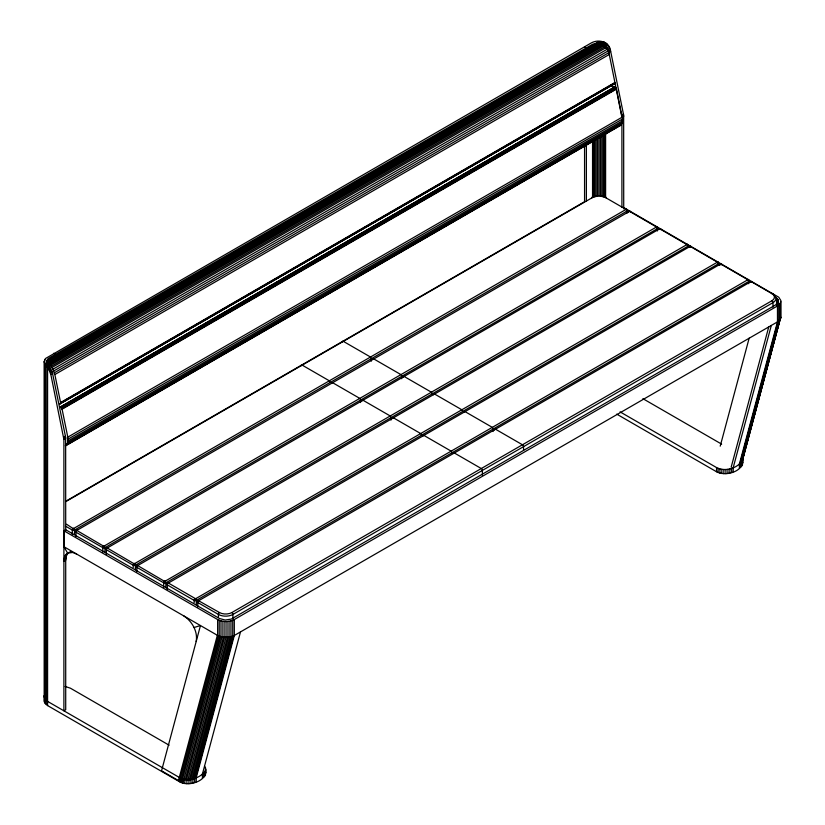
<?xml version="1.0" encoding="UTF-8"?>
<svg xmlns="http://www.w3.org/2000/svg" width="825" height="825" viewBox="0 0 825 825"><rect width="100%" height="100%" fill="white"/><g stroke="black" fill="none" stroke-linecap="round" stroke-linejoin="round"><path stroke-width="1.24" d="M204.755 766.342C211.21 779.903 189.399 787.535 179.572 781.78L47.592 705.581L44.54 702.529L44.54 699.002M44.179 695.991L44.54 698.342L47.592 701.394L179.572 777.593C188.275 782.193 201.166 778.233 205.817 769.818M76.591 554.018L72.672 552.472L67.619 553.132L63.896 546.697L63.896 530.784L65.711 529.743L219.45 618.492L225.173 620.039L231.268 619.09L775.644 304.91L778.315 301.61M73.415 528.629L626.33 209.251M103.867 546.212L656.783 226.834M134.31 563.795L687.235 244.406M164.773 581.377L717.688 261.999M195.226 598.96L748.141 279.582M584.564 201.393L584.564 145.994M586.379 201.145L586.379 144.468M659.856 228.711L106.394 548.491A1.537 0.887 0 0 0 106.394 549.749L106.394 554.214M690.308 246.293L137.94 565.445A1.537 0.887 60 0 0 136.847 566.074A1.537 0.887 0 0 0 136.847 567.332L136.847 571.797M720.772 263.876L167.31 583.657A1.537 0.887 60 0 1 168.393 583.038L195.226 598.527A1.537 0.887 60 0 1 196.319 600.404L196.319 604.869M751.224 281.459L197.763 601.25A1.537 0.887 0 0 0 197.763 602.498L197.763 606.963M64.051 559.02L63.896 561.196L65.711 560.154L66.32 556.019L68.093 552.987L65.258 555.39L64.051 559.02L65.866 557.968M742.036 461.959L780.728 317.089L742.17 461.392M44.179 701.363L44.127 361.639L45.416 358.555L590.731 43.24C598.187 38.651 609.788 41.456 610.665 51.325L623.659 115.139L623.721 208.859M44.272 695.516L44.705 698.682L47.582 701.394M46.994 364.846L47.087 360.381M60.627 403.167L59.565 404.023L614.976 83.356L614.976 82.49L60.586 402.559L60.627 403.167L615.017 83.098M67.805 442.561L67.805 437.137L62.081 409.169L60.307 406.952L614.697 86.883L616.471 89.09L622.473 119.027L621.658 123.884L619.853 125.823L65.464 445.892L67.805 442.561L622.194 122.482M196.185 641.52C197.969 631.62 192.132 621.308 183.923 615.997M46.705 360.907L598.909 42.085C604.931 42.116 607.736 49.696 609.242 54.481L54.852 374.55L60.586 402.559M596.001 44.045L598.909 42.085M219.636 636.322L180.706 781.595L178.437 780.563L217.357 635.291C222.544 637.993 229.082 638.024 234.331 635.467L777.48 321.884L780.027 319.409L741.438 463.444M179.52 781.12L218.45 635.848M181.748 781.914L220.749 636.663M183.428 780.997L222.018 636.962M185.151 779.976L223.41 637.189M186.326 780.079L224.586 637.292M187.78 780.12L226.04 637.333M189.224 780.068L227.483 637.282M190.389 779.955L228.649 637.168M191.792 779.718L230.051 636.941M193.132 779.398L231.392 636.611M194.164 779.078L232.423 636.292M195.35 778.604L233.609 635.817M196.072 778.253L234.331 635.467L234.31 619.544L777.459 305.962L779.811 304.023L780.873 301.744M202.238 774.685L240.498 631.909M720.215 446.16L749.162 338.137M731.177 467.146L768.766 326.834M733.054 468.229L771.313 325.442M739.221 464.671L777.48 321.884L777.459 305.962M739.829 464.248L778.088 321.461M740.654 463.567L778.913 320.781M749.523 431.052L750.523 427.319M752.843 418.636L753.844 414.903M741.211 462.969L779.47 320.183M742.057 460.278L744.057 452.832M744.717 450.347L756.36 406.89M757.03 404.405L759.691 394.474M760.351 391.988L763.012 382.058M763.682 379.572L780.316 317.491M780.636 317.924L780.099 319.265M777.459 321.874L779.811 319.935L780.873 317.646L780.873 300.558L778.779 297.237L623.731 207.57M742.799 459.793C738.148 468.208 725.257 472.168 716.554 467.569L620.06 411.861M616.729 414.129L716.554 471.756C725.897 476.85 745.027 471.405 742.799 458.607M613.944 83.954L614.976 83.356M134.083 563.764L106.941 547.831M164.546 581.347L137.393 565.414M194.999 598.929L195.226 598.527A1.537 0.887 -60 0 0 194.143 600.404L194.143 602.642M73.188 528.608L66.526 524.215M103.641 546.191L76.498 530.258M66.278 554.029L67.557 553.018M46.777 360.546L597.991 42.302M46.747 360.7L598.445 42.178M46.716 361.123L599.352 42.065M46.86 361.938L600.713 42.168M597.63 42.797L592.546 44.292L49.397 357.875C45.911 358.813 48.128 363.237 44.725 363.773L44.705 698.682M602.766 41.601L600.652 42.818C605.426 43.209 607.839 48.293 608.85 52.377L621.916 117.315M46.994 362.319L601.765 42.518M44.127 361.639L45.066 364.279L47.066 363.124L46.839 362.557M601.59 42.972L603.591 41.817M47.386 362.588L47.932 363.01L602.312 42.941M602.467 43.23L604.426 42.106M47.932 363.01L48.613 363.598L602.993 43.529M45.066 364.279L45.86 365.392L47.716 364.32L52.253 371.972L65.649 437.302L65.711 531.022M603.281 43.57L605.148 42.498M48.613 363.598L603.23 43.746M45.86 365.392L46.293 366.001L48.149 364.928M604.003 44.014L605.859 42.941M48.85 363.825L49.552 364.526L603.941 44.447M46.293 366.001L46.839 366.671L48.654 365.619M604.725 44.581L606.53 43.529M49.552 364.526L50.294 365.351L604.684 45.282M46.839 366.671L47.283 367.238L49.087 366.187M605.241 45.107L607.045 44.055M49.397 366.62L47.582 367.661L47.592 705.581M607.406 44.447L605.602 45.499L605.602 48.077M50.294 365.351L51.15 366.424L605.529 46.355M47.283 367.238L48.252 368.569L50.057 367.527M606.262 46.406L608.077 45.354M51.15 366.424L51.923 367.537L606.303 47.468M65.711 555.318L65.711 709.768L63.896 710.82L63.896 439.478L50.841 374.54L49.129 369.992L50.944 368.95M607.138 47.829L608.953 46.788M54.852 374.55L52.913 369.229L607.293 49.16M49.861 371.498L51.676 370.446M607.87 49.325L609.685 48.283M53.738 370.992L608.128 50.913M50.438 373.024L52.253 371.972M608.448 50.861L610.263 49.809M50.841 374.54L52.656 373.498M608.85 52.377L610.665 51.325M54.398 372.776L608.778 52.707M60.627 402.878L615.017 82.799M59.802 404.054L614.883 83.583M60.555 407.045L614.945 86.976M60.813 407.189L615.192 87.12M61.06 407.385L615.45 87.316M61.297 407.622L615.687 87.553M61.514 407.901L615.904 87.821M61.71 408.2L616.1 88.12M61.875 408.519L616.254 88.44M61.999 408.839L616.388 88.77M62.081 409.169L616.471 89.09M63.659 437.168L65.464 436.126M621.668 115.005L623.483 113.953M63.834 438.353L65.649 437.302M621.854 116.181L623.659 115.139M63.896 439.478L65.711 438.436M67.805 437.137L623.721 116.263M68.083 439.096L622.473 119.027M68.083 440.921L622.473 120.842M67.268 443.963L621.658 123.884M65.371 445.727L620.864 125.008M66.021 501.095L584.564 201.713M65.959 501.517L592.793 197.35A8.714 5.032 0 0 1 605.117 197.35A1.537 0.887 -60 0 1 606.21 197.979M605.117 197.35L625.783 209.282A1.537 0.887 -60 0 1 626.876 209.911A1.537 0.887 0 0 1 626.876 211.169L74.497 530.083A1.537 0.887 0 0 1 72.322 530.083L65.433 526.103M67.619 553.132L70.95 551.471M65.258 555.39L67.073 554.338M64.515 557.061L66.32 556.019M629.186 211.159L657.329 227.494A1.537 0.887 0 0 1 657.329 228.752L104.961 547.666A1.537 0.887 0 0 1 102.785 547.666L75.952 532.177A1.537 0.887 0 0 1 75.952 530.918L629.413 211.375A1.537 0.887 -60 0 1 630.465 211.705M687.772 246.335A1.537 0.887 60 0 0 686.689 244.447A1.537 0.887 -60 0 1 687.772 245.077A1.537 0.887 0 0 1 687.772 246.335L135.403 565.238A1.537 0.887 0 0 1 133.227 565.238L106.394 549.749A1.537 0.887 -60 0 1 107.477 547.862L106.889 547.965M690.092 246.324L718.235 262.659A1.537 0.887 0 0 1 718.235 263.917L165.856 582.821A1.537 0.887 0 0 1 163.68 582.821L136.847 567.332A1.537 0.887 -60 0 1 137.94 565.445L137.352 565.548M720.545 263.907L748.688 280.242A1.537 0.887 0 0 1 748.688 281.5L196.319 600.404A1.537 0.887 0 0 1 194.143 600.404L167.31 584.915A1.537 0.887 0 0 1 167.062 583.842M198.309 600.579L219.522 612.552A8.714 5.032 0 0 0 231.846 612.552L771.891 300.754A8.714 5.032 0 0 0 771.891 293.638A1.537 0.887 -60 0 1 772.984 294.267A10.251 5.919 0 0 1 772.984 302.641L772.984 307.106M63.896 530.784L217.635 619.544C222.74 622.215 229.206 622.215 234.31 619.544M63.896 546.697L217.635 635.456C222.74 638.117 229.206 638.117 234.31 635.456M46.386 366.145L46.87 365.918L46.386 700.58M618.637 126.297L619.853 125.823M193.999 627.536L200.465 625.536L161.545 770.808L178.437 780.563M167.805 583.131L168.393 583.038A1.537 0.887 -60 0 0 167.31 584.915L167.31 589.38M198.268 600.713L198.856 600.621A1.537 0.887 -60 0 0 197.763 602.498L218.429 614.429L218.429 617.11M76.447 530.382L77.034 530.289A1.537 0.887 -60 0 0 75.952 532.177M167.857 582.997L168.393 583.038M626.371 209.385L625.783 209.282A1.537 0.887 60 0 1 626.876 211.169M657.329 228.752A1.537 0.887 60 0 0 656.246 226.865L656.834 226.968M686.689 244.447L687.277 244.54M718.235 263.917A1.537 0.887 60 0 0 717.142 262.03L717.729 262.123M748.688 281.5A1.537 0.887 60 0 0 747.605 279.613L748.192 279.706M65.144 686.452L70.434 688.205L169.135 745.202M610.026 85.635L614.697 86.883M584.564 46.798L586.379 47.85M686.885 244.561L659.629 228.742M772.984 294.267L750.998 281.49M626.371 211.19L628.598 212.479M717.719 263.938L719.947 265.217M642.902 398.671L721.648 444.139M53.749 353.265L55.564 354.317M775.644 297.382L778.037 299.764L778.315 304.353M47.695 364.31L47.376 363.722M48.252 368.569L49.129 369.992M52.913 369.229L51.923 367.537M47.066 363.124L47.376 363.712L45.416 364.846L45.416 699.672M742.448 461.618L742.799 462.794M205.466 771.643L205.817 772.819M629.413 211.138L629.413 211.375A1.537 0.887 60 0 0 628.361 211.705M780.512 302.909L780.512 318.821M779.811 304.023L779.811 319.935M778.779 305.054L778.779 320.966M778.037 299.764L778.037 303.435M777.49 298.897L777.49 305.013M776.686 298.093L776.686 305.436M748.688 280.242L748.688 283.728M742.448 458.483L742.448 465.145M741.737 462.072L741.737 466.259M740.716 463.103L740.716 467.29M739.396 464.011L739.396 468.198M733.229 467.569L733.229 471.756M731.651 468.332L731.651 472.519M729.877 468.93L729.877 473.117M727.939 469.332L727.939 473.519M725.917 469.538L725.917 473.725M723.865 469.538L723.865 473.725M721.834 469.332L721.834 473.519M719.905 468.93L719.905 473.117M718.235 264.887L718.235 262.659A1.537 0.887 -60 0 0 717.142 262.03M718.121 468.332L718.121 472.519M716.554 467.569L716.554 471.756M687.772 245.077L687.772 247.304M657.329 230.99L657.329 227.494A1.537 0.887 -60 0 0 656.246 226.865M626.876 209.911L626.876 213.407M621.916 121.172L621.916 207.333M605.602 133.124L605.602 197.546M604.498 44.375L604.498 46.943M604.498 134.382L604.498 197.381M603.261 134.949L603.261 196.742M601.92 135.785L601.92 196.319M600.518 136.837L600.518 196.092M599.074 136.775L599.074 196.03M597.63 138.126L597.63 196.092M596.217 139.611L596.217 196.288M594.877 139.93L594.877 196.608M593.649 140.363L593.649 197.051M592.546 140.91L592.546 197.588M523.545 450.306L523.545 446.655A1.537 0.887 60 0 0 522.452 444.768L495.629 429.278A1.537 0.887 60 0 0 494.536 429.907M493.082 431.506L493.082 429.072A1.537 0.887 60 0 0 491.999 427.185L465.166 411.696A1.537 0.887 60 0 0 464.166 411.892M482.377 475.293L482.377 470.425A1.537 0.887 60 0 0 481.284 468.538L454.451 453.049A1.537 0.887 60 0 0 453.451 453.245M401.734 378.757L401.734 376.324A1.537 0.887 60 0 0 400.641 374.437L373.808 358.947A1.537 0.887 60 0 0 372.807 359.143M390.998 420.111L390.998 417.667A1.537 0.887 60 0 0 389.916 415.79L363.082 400.29A1.537 0.887 60 0 0 362 400.919M371.271 361.175L371.271 358.741A1.537 0.887 60 0 0 370.188 356.854L343.355 341.364A1.537 0.887 60 0 0 342.262 341.993M360.556 402.528L360.556 400.094A1.537 0.887 60 0 0 359.473 398.207L332.64 382.718A1.537 0.887 60 0 0 331.557 383.347M232.939 618.905L232.939 614.429A1.537 0.887 60 0 0 231.846 612.552M232.743 620.307L232.743 636.219M230.959 620.895L230.959 636.807M229.03 621.308L229.03 637.22M226.999 621.514L226.999 637.426M224.947 621.514L224.947 637.426M222.925 621.308L222.925 637.22M220.987 620.895L220.987 636.807M219.213 620.307L219.213 636.219M217.635 619.544L217.635 635.456M205.466 767.456L205.466 775.17M204.755 772.097L204.755 776.284M203.734 773.128L203.734 777.315M202.414 774.036L202.414 778.222M196.247 777.593L196.247 781.78M194.669 778.357L194.669 782.543M192.895 778.955L192.895 783.142M190.957 779.357L190.957 783.544M188.935 779.563L188.935 783.75M186.883 779.563L186.883 783.75M184.852 779.357L184.852 783.544M182.923 778.955L182.923 783.142M181.139 778.357L181.139 782.543M179.572 777.593L179.572 781.78M165.856 587.287L165.856 582.821A1.537 0.887 60 0 0 164.773 580.944A1.537 0.887 -60 0 0 163.68 582.821L163.68 587.287M135.403 569.704L135.403 565.238A1.537 0.887 60 0 0 134.31 563.351A1.537 0.887 -60 0 0 133.227 565.238L133.227 567.476M104.961 552.131L104.961 547.666A1.537 0.887 60 0 0 103.867 545.779A1.537 0.887 -60 0 0 102.785 547.666L102.785 552.131M75.952 536.642L75.952 530.918A1.537 0.887 60 0 1 77.034 530.289M74.497 534.548L74.497 530.083A1.537 0.887 60 0 0 73.415 528.196A1.537 0.887 -60 0 0 72.322 530.083L72.322 534.548M46.262 700.487L46.262 704.674M45.241 699.456L45.241 703.643M44.705 359.535L44.705 362.113M44.54 695.867L44.54 702.529M659.453 229.35A1.537 0.887 0 0 0 658.773 229.587A1.537 0.887 60 0 1 659.856 228.958A1.537 0.887 -60 0 1 660.949 229.587A1.537 0.887 0 0 0 660.258 229.35M691.402 247.17A1.537 0.887 -60 0 0 690.308 246.541A1.537 0.887 60 0 0 689.226 247.17M392.452 418.502A1.537 0.887 60 0 1 393.546 417.883L420.368 433.373A1.537 0.887 60 0 1 421.462 435.249M689.545 247.026A1.537 0.887 0 0 1 691.082 247.026M721.535 264.608A1.537 0.887 0 0 1 721.854 264.753A1.537 0.887 -60 0 0 720.772 264.124A1.537 0.887 60 0 0 719.678 264.753M422.905 436.095A1.537 0.887 60 0 1 423.998 435.466L450.832 450.955A1.537 0.887 60 0 1 451.914 452.843M747.605 279.613A1.537 0.887 -60 0 1 748.646 279.943M771.891 300.754A1.537 0.887 60 0 1 772.984 302.641L232.939 614.429A10.251 5.919 0 0 1 218.429 614.429M750.461 282.191A1.537 0.887 0 0 0 750.142 282.336A1.537 0.887 60 0 1 751.224 281.707A1.537 0.887 -60 0 1 752.317 282.336A1.537 0.887 0 0 0 751.998 282.191M591.7 197.979A1.537 0.887 60 0 1 592.793 197.35M301.094 365.764A1.537 0.887 60 0 1 302.187 365.135L329.01 380.624A1.537 0.887 60 0 1 330.103 382.511M594.619 196.804A10.251 5.919 0 0 1 596.3 196.453M601.611 196.453A10.251 5.919 0 0 1 603.292 196.804M403.167 377.149A1.537 0.887 60 0 1 404.25 376.53L431.083 392.019A1.537 0.887 60 0 1 432.176 393.896M106.394 548.491A1.537 0.887 60 0 1 107.477 547.862M433.62 394.742A1.537 0.887 60 0 1 434.713 394.113L461.546 409.602A1.537 0.887 60 0 1 462.629 411.479M218.429 614.429A1.537 0.887 -60 0 1 219.522 612.552M197.763 601.25A1.537 0.887 60 0 1 198.856 600.621"/></g></svg>
